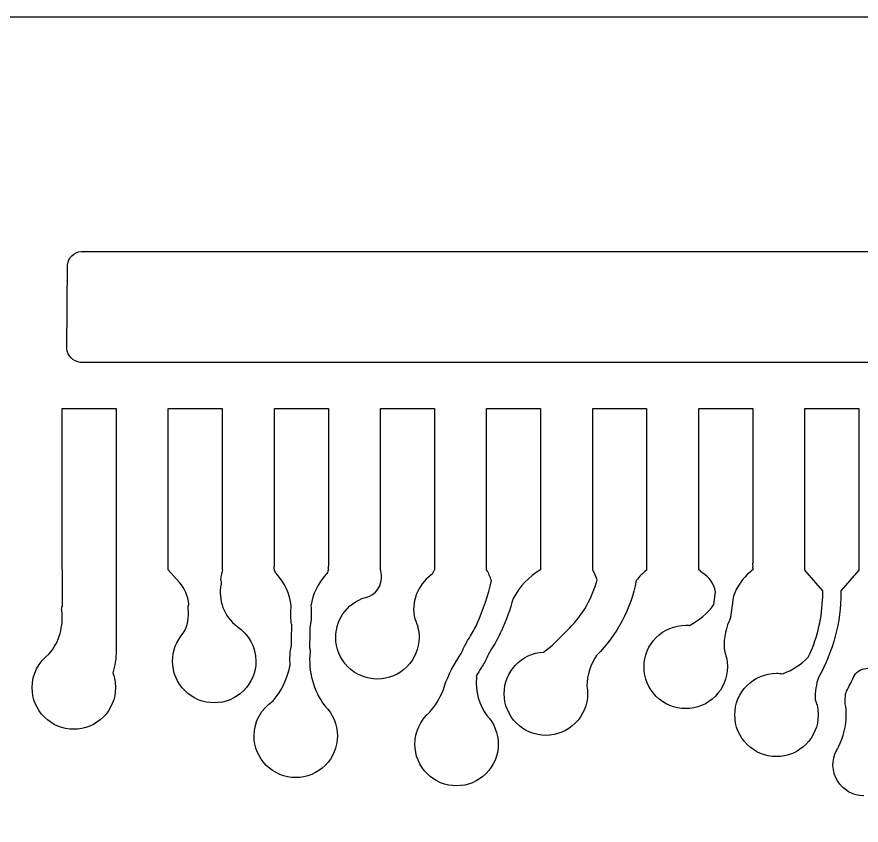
# Model space of a CAD drawing. Header units: millimetres. Extents: x 3412 to 3654, y 20 to 191.
# Drawn here: x 3486.329 to 3489.115, y 166.932 to 169.599 of the extents above; entities that cross this region are included whole.
import ezdxf

# ---------------------------------------------------------------- set-up
doc = ezdxf.new("R2010")
doc.units = ezdxf.units.MM
doc.header["$LTSCALE"] = 23.1
for name, color, linetype in [('gbr-dxf', 7, 'CONTINUOUS'), ('gbr-outline-dxf', 2, 'CONTINUOUS'), ('備註', 1, 'CONTINUOUS')]:
    doc.layers.add(name, color=color, linetype=linetype)

msp = doc.modelspace()

# ---------------------------------------------------------------- linework, layer by layer
at = {"layer": 'gbr-dxf', "linetype": 'Continuous'}
for points in [[(3492.0418, 168.4589), (3486.5386, 168.4589, -0.359758), (3486.4936, 168.5044), (3486.4964, 168.7807, -0.353965), (3486.5414, 168.8252), (3494.2423, 168.8252, -0.35684)], [(3487.357, 167.7757), (3487.357, 167.7738), (3487.3566, 167.7738, -0.131668), (3487.3488, 167.759, 0.153406), (3487.2996, 167.6556, -0.05128), (3487.2991, 167.6034, -0.09627), (3487.2964, 167.5913, -0.002626), (3487.2945, 167.5173, -0.119471), (3487.2965, 167.5022, 0.186678), (3487.3449, 167.3254, -0.203596), (3487.3869, 167.2264, -0.414225), (3487.2494, 167.0889, -0.414225), (3487.1119, 167.2264, -0.253905), (3487.1745, 167.3417, 0.13406), (3487.2306, 167.4608, -0.037688), (3487.2319, 167.5088, -0.079044), (3487.2345, 167.5186, 0.002645), (3487.2365, 167.5926, -0.066226), (3487.2344, 167.6009, -0.054117), (3487.2343, 167.656, 0.153188), (3487.1866, 167.7597, -0.124866), (3487.1792, 167.7738), (3487.1789, 167.7738), (3487.1789, 167.7748, -0.103875), (3487.1789, 167.7881), (3487.1789, 168.3067), (3487.357, 168.3067), (3487.357, 167.7864)], [(3488.757, 167.7802), (3488.757, 167.7738), (3488.7542, 167.7738, -0.082784), (3488.7483, 167.767, 0.135509), (3488.6931, 167.6872), (3488.6905, 167.6689, -0.018372), (3488.689, 167.6582), (3488.6833, 167.6169, -0.107651), (3488.679, 167.6049, 0.142576), (3488.6647, 167.5022, -0.089652), (3488.6734, 167.454, -0.414225), (3488.5359, 167.3165, -0.414225), (3488.3984, 167.454, -0.414225), (3488.5359, 167.5915, -0.022581), (3488.5481, 167.591, 0.118262), (3488.6288, 167.6598), (3488.6346, 167.7018, 0.206748), (3488.5926, 167.763, -0.135565), (3488.5828, 167.7738), (3488.579, 167.7738), (3488.579, 168.3067), (3488.757, 168.3067), (3488.757, 167.7959)], [(3489.1237, 167.0289, -0.565225), (3489.0336, 167.1787, 0.014646), (3489.0399, 167.1904, 0.120233), (3489.0656, 167.2956, 0.040286), (3489.0625, 167.3324, -0.05176), (3489.0635, 167.3652, -0.047953), (3489.0664, 167.3743, 0.0193), (3489.0897, 167.42, -0.556737), (3489.1758, 167.4307, 0.219527)]]:
    msp.add_lwpolyline(points, format="xyb", dxfattribs=at)
for points in [[(3486.3796, 167.3857, -0.239688), (3486.4361, 167.4968, 0.210088), (3486.4771, 167.6399, -0.142287), (3486.4793, 167.655), (3486.4793, 167.7739), (3486.4792, 167.7739), (3486.4792, 168.3068), (3486.6573, 168.3068), (3486.6573, 167.7739), (3486.6571, 167.7739), (3486.6571, 167.5102, -0.010933), (3486.6571, 167.5066, -0.0697), (3486.6459, 167.434, -0.089936), (3486.6546, 167.3857, -0.414225), (3486.5171, 167.2482, -0.414225)], [(3486.8288, 167.7739), (3486.8289, 167.7742), (3486.8289, 168.3067), (3487.007, 168.3067), (3487.007, 167.7743), (3487.0072, 167.7739), (3487.004, 167.76), (3487.004, 167.7597, 0.034354), (3487.0014, 167.7428, -0.149308), (3487.0029, 167.7269, 0.289647), (3487.0558, 167.5878, -0.252575), (3487.1178, 167.4729, -0.414225), (3486.9803, 167.3354, -0.414225), (3486.8428, 167.4729, -0.185657), (3486.8782, 167.565, 0.165768), (3486.8944, 167.6468, -0.133312), (3486.8963, 167.6611, 0.158498), (3486.8663, 167.7323)], [(3487.5291, 167.7739), (3487.529, 167.7739), (3487.529, 168.3068), (3487.7071, 168.3068), (3487.7071, 167.7739), (3487.7066, 167.7739), (3487.7057, 167.7733, -0.181055), (3487.6952, 167.7571, 0.296273), (3487.6418, 167.6127, -0.115754), (3487.6562, 167.5516, -0.414225), (3487.5187, 167.4141, -0.414225), (3487.3812, 167.5516, -0.355818), (3487.4909, 167.6862, 0.371868), (3487.5301, 167.7712, -0.018813), (3487.5296, 167.7731), (3487.5291, 167.7738)], [(3487.6423, 167.199, -0.219636), (3487.6906, 167.3037, 0.076464), (3487.7354, 167.3762, -0.075968), (3487.7862, 167.4842), (3487.7864, 167.4846, 0.04138), (3487.8017, 167.5123, -0.011064), (3487.8021, 167.5133, -0.039464), (3487.8219, 167.5494, -0.011523), (3487.8225, 167.5504, 0.038669), (3487.8481, 167.5972), (3487.8483, 167.5978, 0.049582), (3487.8949, 167.7389, 0.053918), (3487.8792, 167.7739), (3487.879, 167.7739), (3487.879, 168.3068), (3488.0571, 168.3068), (3488.0571, 167.7739), (3488.0565, 167.7739, 0.139053), (3487.9668, 167.6801, -0.034999), (3487.9281, 167.5735, -0.014802), (3487.9275, 167.5721, -0.038646), (3487.8974, 167.5172), (3487.8971, 167.5166, 0.038406), (3487.8822, 167.4895), (3487.8819, 167.489, -0.041745), (3487.8619, 167.4521, -0.010647), (3487.8613, 167.4513, 0.023414), (3487.8451, 167.4246, -0.063123), (3487.8453, 167.4177, 0.185429), (3487.88, 167.2932, -0.190895), (3487.9173, 167.199, -0.414225), (3487.7798, 167.0615, -0.414225)], [(3487.937, 167.3657, -0.397572), (3488.0666, 167.503), (3488.0954, 167.5252), (3488.1522, 167.582), (3488.1526, 167.5823, 0.133675), (3488.2434, 167.7416, 0.048389), (3488.2292, 167.7738), (3488.229, 167.7738), (3488.229, 168.3067), (3488.407, 168.3067), (3488.407, 167.7738), (3488.4066, 167.7738, 0.057837), (3488.3729, 167.739, -0.149747), (3488.2424, 167.4926), (3488.242, 167.4922), (3488.2419, 167.4921, 0.148552), (3488.2097, 167.3905, -0.045457), (3488.212, 167.3657, -0.414225), (3488.0745, 167.2282, -0.414225)], [(3488.6979, 167.2956, -0.414225), (3488.8354, 167.4331, -0.037456), (3488.8559, 167.4315, 0.109094), (3488.9397, 167.4857, 0.029872), (3488.9489, 167.5044), (3488.9491, 167.505, 0.098438), (3488.9881, 167.6977, -0.01552), (3488.9881, 167.6994), (3488.9881, 167.7055), (3488.9289, 167.7738), (3488.9291, 167.7744), (3488.9291, 168.3068), (3489.1071, 168.3068), (3489.1071, 167.774), (3489.1072, 167.7738), (3489.048, 167.7056), (3489.048, 167.7012, -0.015872), (3489.0481, 167.6995, -0.129715), (3488.9746, 167.4211, 0.099865), (3488.9633, 167.346, -0.094259), (3488.9729, 167.2956, -0.414225), (3488.8354, 167.1581, -0.414225)]]:
    msp.add_lwpolyline(points, format="xyb", close=True, dxfattribs=at)
at = {"layer": 'gbr-dxf'}
for points in [[(3488.757, 167.7802, 0.145808), (3488.757, 167.7959, 6.85832)], [(3487.357, 167.7757, 0.082431), (3487.357, 167.7864, 12.131326)]]:
    msp.add_lwpolyline(points, format="xyb", dxfattribs=at)
at = {"layer": 'gbr-outline-dxf', "linetype": 'Continuous', "const_width": 0.000025}
msp.add_lwpolyline([(3484.0686, 100.931), (3484.0686, 152.0863, -0.021814), (3484.1067, 152.9574), (3484.7306, 160.0891, 0.02121), (3484.7686, 160.9362), (3484.7686, 168.5254, -0.414218), (3485.2685, 169.0253), (3494.8657, 169.0253, -0.147965), (3495.42, 168.8577), (3495.6237, 168.722, -0.250644), (3496.0686, 167.8902), (3496.0686, 154.1059, 0.256384), (3497.4576, 151.5751), (3499.0535, 150.5592, -0.256388), (3501.3686, 146.3413), (3501.3686, 96.8738, -0.207998)], format="xyb", dxfattribs=at)
at = {"layer": '備註'}
msp.add_lwpolyline([(3483.2701, 169.5989), (3497.2745, 169.5989), (3497.2745, 162.11), (3483.2701, 162.11)], close=True, dxfattribs=at)

doc.saveas('drawing.dxf')
